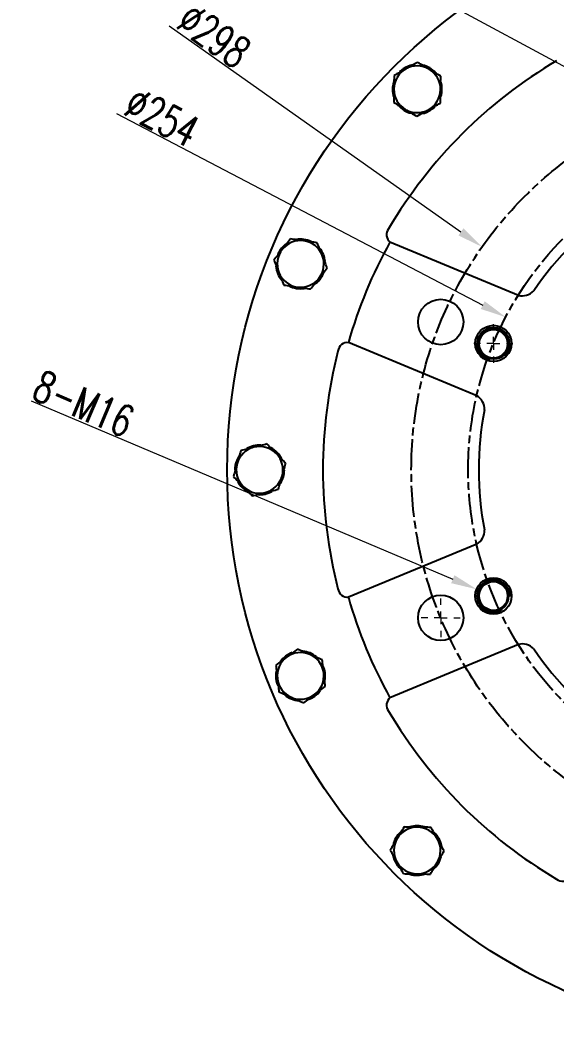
# Model space of a CAD drawing. Header units: millimetres. Extents: x 2016 to 4452, y 736 to 2459.
# Drawn here: x 3135.3 to 3342.1, y 1445 to 1838.3 of the extents above; entities that cross this region are included whole.
import ezdxf

# ---------------------------------------------------------------- set-up
doc = ezdxf.new("R2010")
doc.units = ezdxf.units.MM
doc.linetypes.add('AM_ISO08W050', pattern=[18, 12, -1.5, 3, -1.5])
for name, color, linetype, lineweight in [('10', 7, 'Continuous', 0), ('AM_5', 3, 'Continuous', 25), ('AM_7', 4, 'AM_ISO08W050', 25), ('粗实线', 7, 'Continuous', 40)]:
    doc.layers.add(name, color=color, linetype=linetype, lineweight=lineweight)
doc.styles.add('SLDTEXTSTYLE1', font='txt.shx', dxfattribs={"width": 0.7, "bigfont": 'gbcbig.shx'})
doc.dimstyles.new('SLDDIMSTYLE12$2', dxfattribs={"dimtxt": 12, "dimasz": 10, "dimexe": 0, "dimexo": 0.0625, "dimgap": 0.875, "dimtad": 1, "dimdec": 1, "dimlfac": 1.8, "dimrnd": 1e-09, "dimzin": 12, "dimdsep": 46, "dimtxsty": 'SLDTEXTSTYLE1', "dimcen": 0.09, "dimdle": 8.16, "dimclrd": 3, "dimclre": 3, "dimadec": 0, "dimazin": 3, "dimtfac": 1, "dimtdec": 1, "dimtofl": 0, "dimtmove": 0, "dimatfit": 3, "dimfxl": 0, "dimfrac": 2, "dimtolj": 1, "dimlwd": 5, "dimlwe": 5, "dimarcsym": 0})
doc.dimstyles.new('SLDDIMSTYLE12$3', dxfattribs={"dimtxt": 12, "dimasz": 10, "dimexe": 0, "dimexo": 0.0625, "dimgap": 0.875, "dimtad": 1, "dimdec": 1, "dimlfac": 1.8, "dimrnd": 1e-09, "dimzin": 12, "dimdsep": 46, "dimtxsty": 'SLDTEXTSTYLE1', "dimcen": 0.09, "dimdle": 8.16, "dimclrd": 3, "dimclre": 3, "dimadec": 0, "dimazin": 3, "dimtfac": 1, "dimtdec": 1, "dimtofl": 0, "dimtmove": 0, "dimatfit": 3, "dimfxl": 0, "dimfrac": 2, "dimtolj": 1, "dimlwd": 5, "dimlwe": 5, "dimarcsym": 0})

# ---------------------------------------------------------------- blocks, each defined once
blk = doc.blocks.new('SW_CENTERMARKSYMBOL_7')
at = {"layer": '10', "color": 0}
for p, q in [((0, 1), (0, 1.5)), ((-1, 0), (-1.5, 0)), ((0, 0), (-0.5, 0)), ((0, 0), (0, 0.5)), ((0, 0), (0, -0.5)), ((0, 0), (0.5, 0)), ((1, 0), (1.5, 0)), ((0, -1), (0, -1.5))]:
    blk.add_line(p, q, dxfattribs=at)
blk = doc.blocks.new('SW_CENTERMARKSYMBOL_8')
at = {"layer": '10', "color": 0}
for p, q in [((0, 1), (0, 1.5)), ((-1, 0), (-1.5, 0)), ((0, 0), (-0.5, 0)), ((0, 0), (0, 0.5)), ((0, 0), (0, -0.5)), ((0, 0), (0.5, 0)), ((1, 0), (1.5, 0)), ((0, -1), (0, -1.5))]:
    blk.add_line(p, q, dxfattribs=at)
blk = doc.blocks.new('*D64')
at = {"layer": 'AM_5', "color": 3, "linetype": 'Continuous', "lineweight": 5, "transparency": 16777216}
blk.add_line((3281.62, 1918.21), (3315.87, 1861.69), dxfattribs=at)
at = {"layer": 'AM_5', "color": 3, "lineweight": 5, "transparency": 16777216}
for p, q in [((3434.98, 1664.99), (3435.16, 1664.99)), ((3435.07, 1664.9), (3435.07, 1665.08))]:
    blk.add_line(p, q, dxfattribs=at)
at = {"layer": 'AM_5', "color": 3, "transparency": 16777216}
blk.add_solid([(3317.29, 1862.56), (3314.44, 1860.83), (3321.05, 1853.14)], dxfattribs=at)
at = {"layer": 'Defpoints', "color": 0, "transparency": 16777216}
for p in [(3321.05, 1853.14), (3549.08, 1476.84)]:
    blk.add_point(p, dxfattribs=at)
at = {"layer": 'AM_5', "color": 0, "transparency": 16777216, "insert": (3295.57, 1908.45), "char_height": 12, "attachment_point": 5, "rotation": 301.215, "style": 'SLDTEXTSTYLE1'}
blk.add_mtext('\\A1;∅440', dxfattribs=at)
blk = doc.blocks.new('*D65')
at = {"layer": 'AM_5', "color": 3, "linetype": 'Continuous', "lineweight": 5, "transparency": 16777216}
blk.add_line((3192.74, 1836.18), (3305.2, 1756.73), dxfattribs=at)
at = {"layer": 'AM_5', "color": 3, "lineweight": 5, "transparency": 16777216}
for p, q in [((3434.98, 1664.99), (3435.16, 1664.99)), ((3435.07, 1664.9), (3435.07, 1665.08))]:
    blk.add_line(p, q, dxfattribs=at)
at = {"layer": 'AM_5', "color": 3, "transparency": 16777216}
blk.add_solid([(3306.16, 1758.09), (3304.24, 1755.37), (3313.37, 1750.96)], dxfattribs=at)
at = {"layer": 'Defpoints', "color": 0, "transparency": 16777216}
for p in [(3313.37, 1750.96), (3556.76, 1579.02)]:
    blk.add_point(p, dxfattribs=at)
at = {"layer": 'AM_5', "color": 0, "transparency": 16777216, "insert": (3210, 1832.41), "char_height": 12, "attachment_point": 5, "rotation": 324.761, "style": 'SLDTEXTSTYLE1'}
blk.add_mtext('\\A1;∅298', dxfattribs=at)
blk = doc.blocks.new('*D66')
at = {"layer": 'AM_5', "color": 3, "linetype": 'Continuous', "lineweight": 5, "transparency": 16777216}
blk.add_line((3233.86, 1880.52), (3361.55, 1811.56), dxfattribs=at)
at = {"layer": 'AM_5', "color": 3, "lineweight": 5, "transparency": 16777216}
for p, q in [((3377.96, 1802.65), (3378.14, 1802.65)), ((3378.05, 1802.56), (3378.05, 1802.74))]:
    blk.add_line(p, q, dxfattribs=at)
at = {"layer": 'AM_5', "color": 3, "transparency": 16777216}
blk.add_solid([(3362.34, 1813.02), (3360.76, 1810.09), (3370.35, 1806.81)], dxfattribs=at)
at = {"layer": 'Defpoints', "color": 0, "transparency": 16777216}
for p in [(3370.35, 1806.81), (3385.75, 1798.49)]:
    blk.add_point(p, dxfattribs=at)
at = {"layer": 'AM_5', "color": 0, "transparency": 16777216, "insert": (3254.53, 1877.17), "char_height": 12, "attachment_point": 5, "rotation": 331.6261, "style": 'SLDTEXTSTYLE1'}
blk.add_mtext('\\A1;8-M20', dxfattribs=at)
blk = doc.blocks.new('*D83')
at = {"layer": 'AM_5', "color": 3, "linetype": 'Continuous', "lineweight": 5, "transparency": 16777216}
blk.add_line((3435.07, 1828.54), (3435.07, 1917.51), dxfattribs=at)
at = {"layer": 'AM_5', "color": 3, "lineweight": 5, "transparency": 16777216}
blk.add_line((3376.87, 1805.48), (3338.43, 1898.29), dxfattribs=at)
at = {"layer": 'AM_5', "color": 3, "linetype": 'Continuous', "lineweight": 5, "transparency": 16777216}
blk.add_arc((3435.07, 1664.99), 252.52, 92.2691, 110.2309, dxfattribs=at)
at = {"layer": 'AM_5', "color": 3, "transparency": 16777216}
for points in [[(3425.04, 1918.98), (3425.1, 1915.65), (3435.07, 1917.51)], [(3348.35, 1900.38), (3347.14, 1903.49), (3338.43, 1898.29)]]:
    blk.add_solid(points, dxfattribs=at)
at = {"layer": 'Defpoints', "color": 0, "transparency": 16777216}
for p in [(3402.11, 1915.35), (3435.07, 1828.48), (3376.9, 1805.42), (3435.07, 1661.99), (3436.21, 1662.22)]:
    blk.add_point(p, dxfattribs=at)
at = {"layer": 'AM_5', "color": 0, "transparency": 16777216, "insert": (3384.46, 1919.4), "char_height": 12, "attachment_point": 5, "rotation": 11.25, "style": 'SLDTEXTSTYLE1'}
blk.add_mtext('\\A1;22.5%%D', dxfattribs=at)
blk = doc.blocks.new('*D67')
at = {"layer": 'AM_5', "color": 3, "linetype": 'Continuous', "lineweight": 5, "transparency": 16777216}
blk.add_line((3172.34, 1802.43), (3313.63, 1728.52), dxfattribs=at)
at = {"layer": 'AM_5', "color": 3, "lineweight": 5, "transparency": 16777216}
for p, q in [((3434.98, 1664.99), (3435.16, 1664.99)), ((3435.07, 1664.9), (3435.07, 1665.08))]:
    blk.add_line(p, q, dxfattribs=at)
at = {"layer": 'AM_5', "color": 3, "transparency": 16777216}
blk.add_solid([(3314.4, 1729.99), (3312.85, 1727.04), (3322.49, 1723.88)], dxfattribs=at)
at = {"layer": 'Defpoints', "color": 0, "transparency": 16777216}
for p in [(3322.49, 1723.88), (3547.65, 1606.1)]:
    blk.add_point(p, dxfattribs=at)
at = {"layer": 'AM_5', "color": 0, "transparency": 16777216, "insert": (3189.95, 1800.97), "char_height": 12, "attachment_point": 5, "rotation": 332.3852, "style": 'SLDTEXTSTYLE1'}
blk.add_mtext('\\A1;%%C254', dxfattribs=at)
blk = doc.blocks.new('*D68')
at = {"layer": 'AM_5', "color": 3, "linetype": 'Continuous', "lineweight": 5, "transparency": 16777216}
blk.add_line((3139.42, 1691.6), (3302.07, 1622.86), dxfattribs=at)
at = {"layer": 'AM_5', "color": 3, "lineweight": 5, "transparency": 16777216}
for p, q in [((3317.64, 1616.25), (3317.82, 1616.25)), ((3317.73, 1616.16), (3317.73, 1616.34))]:
    blk.add_line(p, q, dxfattribs=at)
at = {"layer": 'AM_5', "color": 3, "transparency": 16777216}
blk.add_solid([(3302.72, 1624.4), (3301.43, 1621.33), (3311.29, 1618.97)], dxfattribs=at)
at = {"layer": 'Defpoints', "color": 0, "transparency": 16777216}
for p in [(3311.29, 1618.97), (3324.18, 1613.52)]:
    blk.add_point(p, dxfattribs=at)
at = {"layer": 'AM_5', "color": 0, "transparency": 16777216, "insert": (3159.67, 1690.51), "char_height": 12, "attachment_point": 5, "rotation": 337.0922, "style": 'SLDTEXTSTYLE1'}
blk.add_mtext('\\A1;8-M16', dxfattribs=at)
blk = doc.blocks.new('*U58')
at = {"layer": '粗实线', "linetype": 'ByBlock'}
blk.add_circle((-0.07, 0), 5.7, dxfattribs=at)
at = {"layer": '粗实线', "color": 3, "linetype": 'ByBlock'}
blk.add_arc((-0.07, 0), 6.09, 222.8944, 167.5618, dxfattribs=at)
blk = doc.blocks.new('*U60')
at = {"layer": '粗实线', "color": 0, "linetype": 'ByBlock', "lineweight": -2, "transparency": 16777216}
for p, rotation in [((18900.81, 8919.97), 45), ((18832.03, 8851.26), 90.00000000000001), ((19066.74, 8851.14), 315), ((18831.98, 8754.04), 135), ((19066.69, 8753.92), 270), ((18997.91, 8685.21), 225), ((18900.69, 8685.26), 180)]:
    blk.add_blockref('*U58', p, dxfattribs=dict(at, rotation=rotation))
blk.add_blockref('*U58', (18998.03, 8919.92), dxfattribs=at)

msp = doc.modelspace()

# ---------------------------------------------------------------- linework, layer by layer
at = {"color": 7, "linetype": 'Continuous', "lineweight": 25}
for p, q in [((3283.348, 1819.234), (3282.971, 1819.611)), ((3327.36, 1732.282), (3277.829, 1752.798)), ((3235.87, 1749.432), (3235.378, 1749.636)), ((3311.323, 1693.566), (3261.793, 1714.082)), ((3218.718, 1666.775), (3218.185, 1666.775)), ((3311.323, 1636.412), (3261.793, 1615.896)), ((3327.36, 1597.697), (3277.829, 1577.18)), ((3234.503, 1583.847), (3234.011, 1583.642)), ((3280.822, 1513.271), (3280.445, 1512.894))]:
    msp.add_line(p, q, dxfattribs=at)
for centre, radius in [((3435.067, 1664.989), 220), ((3297.409, 1722.009), 8.75), ((3317.734, 1713.731), 7), ((3317.734, 1616.388), 7), ((3297.409, 1607.969), 8.75)]:
    msp.add_circle(centre, radius, dxfattribs=at)
for centre, radius, start, end in [((3435.067, 1664.989), 183.094, 120.51289, 149.48711), ((3288.342, 1811.714), 9.55, 100.4811, 124.22088), ((3288.342, 1811.714), 9.55, 42.15425, 77.14171), ((3288.342, 1811.714), 9, 119.15979, 179.15979), ((3288.342, 1811.714), 9.55, 124.22088, 135.02267), ((3288.342, 1811.714), 9, 59.15979, 119.15979), ((3288.342, 1811.714), 9, 359.15979, 59.15979), ((3288.342, 1811.714), 9.55, 162.66492, 198.66529), ((3288.342, 1811.714), 9.55, 342.8213, 17.31506), ((3288.342, 1811.714), 9, 179.15979, 239.15979), ((3288.342, 1811.714), 9, 299.15979, 359.15979), ((3288.342, 1811.714), 9.55, 219.93683, 255.51721), ((3288.342, 1811.714), 9, 239.15979, 299.15979), ((3288.342, 1811.714), 9.55, 282.62483, 315.8491), ((3435.067, 1664.989), 122.997, 124.14444, 145.85556), ((3280.179, 1755.657), 3.66, 141.16978, 232.85312), ((3243.362, 1744.396), 9.55, 122.9811, 146.72088), ((3243.362, 1744.396), 9, 81.65979, 141.65979), ((3243.362, 1744.396), 9.55, 64.65425, 99.64171), ((3243.362, 1744.396), 9, 21.65979, 81.65979), ((3243.362, 1744.396), 9.55, 5.3213, 39.81506), ((3435.067, 1664.989), 180.094, 150.8189, 164.1811), ((3243.362, 1744.396), 9, 141.65979, 201.65979), ((3243.362, 1744.396), 9.55, 146.72088, 157.52267), ((3243.362, 1744.396), 9, 321.65979, 21.65979), ((3243.362, 1744.396), 9.55, 185.16492, 221.16529), ((3243.362, 1744.396), 9, 201.65979, 261.65979), ((3243.362, 1744.396), 9, 261.65979, 321.65979), ((3243.362, 1744.396), 9.55, 304.21169, 338.3491), ((3243.362, 1744.396), 9.55, 242.43683, 278.01721), ((3328.859, 1738.091), 6, 255.52982, 317.334), ((3435.067, 1664.989), 183.094, 165.51289, 194.48711), ((3261.433, 1710.399), 3.66, 82.1469, 173.83022), ((3308.276, 1688.398), 6, 357.66602, 59.47019), ((3435.067, 1664.989), 122.997, 169.14444, 190.85556), ((3227.567, 1664.989), 9, 104.15979, 164.15979), ((3227.567, 1664.989), 9.55, 87.15425, 122.14171), ((3227.567, 1664.989), 9, 44.15979, 104.15979), ((3227.567, 1664.989), 9.55, 27.8213, 62.31506), ((3227.567, 1664.989), 9.55, 145.4811, 169.22088), ((3227.567, 1664.989), 9, 344.15979, 44.15979), ((3227.567, 1664.989), 9.55, 169.22088, 180.02267), ((3227.567, 1664.989), 9, 164.15979, 224.15979), ((3227.567, 1664.989), 9.55, 327.62483, 0.04573), ((3227.567, 1664.989), 9.55, 207.66492, 243.66529), ((3227.567, 1664.989), 9, 284.15979, 344.15979), ((3227.567, 1664.989), 9, 224.15979, 284.15979), ((3227.567, 1664.989), 9.55, 264.93683, 300.51721), ((3308.276, 1641.58), 6, 300.52982, 2.334), ((3261.433, 1619.579), 3.66, 186.16978, 277.85312), ((3435.067, 1664.989), 180.094, 195.8189, 209.1811), ((3328.859, 1591.887), 6, 42.66602, 104.47019), ((3243.362, 1585.582), 9.55, 109.65425, 144.64171), ((3243.362, 1585.582), 9, 66.65979, 126.65979), ((3243.362, 1585.582), 9.55, 50.3213, 84.81506), ((3243.362, 1585.582), 9, 6.65979, 66.65979), ((3435.067, 1664.989), 122.997, 214.14444, 235.85556), ((3243.362, 1585.582), 9, 126.65979, 186.65979), ((3243.362, 1585.582), 9.55, 350.12483, 23.3491), ((3243.362, 1585.582), 9.55, 167.9811, 191.72088), ((3243.362, 1585.582), 9, 306.65979, 6.65979), ((3243.362, 1585.582), 9.55, 191.72088, 202.52267), ((3243.362, 1585.582), 9, 186.65979, 246.65979), ((3243.362, 1585.582), 9.55, 230.16492, 266.16529), ((3243.362, 1585.582), 9, 246.65979, 306.65979), ((3243.362, 1585.582), 9.55, 287.43683, 323.01721), ((3280.179, 1574.321), 3.66, 127.1469, 218.83022), ((3435.067, 1664.989), 183.094, 210.51289, 239.48711), ((3288.342, 1518.265), 9, 89.15979, 149.15979), ((3288.342, 1518.265), 9.55, 72.8213, 107.31506), ((3288.342, 1518.265), 9, 29.15979, 89.15979), ((3288.342, 1518.265), 9.55, 132.15425, 167.14171), ((3288.342, 1518.265), 9, 149.15979, 209.15979), ((3288.342, 1518.265), 9.55, 11.71169, 45.8491), ((3288.342, 1518.265), 9, 329.15979, 29.15979), ((3288.342, 1518.265), 9.55, 190.4811, 214.22088), ((3288.342, 1518.265), 9.55, 309.93683, 345.51721), ((3288.342, 1518.265), 9.55, 214.22088, 225.02267), ((3288.342, 1518.265), 9, 209.15979, 269.15979), ((3288.342, 1518.265), 9, 269.15979, 329.15979), ((3288.342, 1518.265), 9.55, 252.66492, 288.66529), ((3344.398, 1510.102), 3.66, 231.16978, 322.8531)]:
    msp.add_arc(centre, radius, start, end, dxfattribs=at)
for points in [[(3288.494, 1822.105), (3287.744, 1821.686), (3286.992, 1821.267), (3285.48, 1820.423), (3284.72, 1819.999), (3283.957, 1819.573)], [(3292.956, 1819.441), (3292.205, 1819.889), (3291.458, 1820.335), (3289.972, 1821.223), (3289.232, 1821.665), (3288.494, 1822.105)], [(3279.419, 1817.041), (3279.406, 1816.182), (3279.394, 1815.321), (3279.368, 1813.59), (3279.356, 1812.72), (3279.343, 1811.846)], [(3283.957, 1819.573), (3283.193, 1819.147), (3282.434, 1818.724), (3280.922, 1817.88), (3280.169, 1817.46), (3279.419, 1817.041)], [(3297.417, 1816.777), (3296.68, 1817.218), (3295.94, 1817.66), (3294.453, 1818.547), (3293.706, 1818.993), (3292.956, 1819.441)], [(3297.341, 1811.582), (3297.354, 1812.456), (3297.367, 1813.326), (3297.392, 1815.057), (3297.405, 1815.919), (3297.417, 1816.777)], [(3279.343, 1811.846), (3279.33, 1810.972), (3279.317, 1810.102), (3279.292, 1808.371), (3279.279, 1807.509), (3279.267, 1806.65)], [(3297.265, 1806.386), (3297.277, 1807.245), (3297.29, 1808.107), (3297.315, 1809.838), (3297.328, 1810.708), (3297.341, 1811.582)], [(3279.267, 1806.65), (3280.004, 1806.21), (3280.744, 1805.768), (3282.231, 1804.88), (3282.977, 1804.435), (3283.728, 1803.986)], [(3292.727, 1803.854), (3293.491, 1804.28), (3294.25, 1804.704), (3295.762, 1805.548), (3296.515, 1805.968), (3297.265, 1806.386)], [(3283.728, 1803.986), (3284.479, 1803.538), (3285.225, 1803.092), (3286.712, 1802.205), (3287.452, 1801.763), (3288.19, 1801.323)], [(3288.19, 1801.323), (3288.94, 1801.741), (3289.692, 1802.161), (3291.204, 1803.005), (3291.964, 1803.428), (3292.727, 1803.854)], [(3239.526, 1754.055), (3238.993, 1753.381), (3238.458, 1752.705), (3237.384, 1751.347), (3236.845, 1750.665), (3236.302, 1749.979)], [(3244.667, 1753.301), (3243.802, 1753.428), (3242.942, 1753.554), (3241.228, 1753.805), (3240.376, 1753.93), (3239.526, 1754.055)], [(3249.808, 1752.547), (3248.958, 1752.672), (3248.106, 1752.797), (3246.392, 1753.048), (3245.532, 1753.174), (3244.667, 1753.301)], [(3251.726, 1747.718), (3251.403, 1748.53), (3251.082, 1749.339), (3250.443, 1750.948), (3250.125, 1751.749), (3249.808, 1752.547)], [(3236.302, 1749.979), (3235.76, 1749.293), (3235.221, 1748.611), (3234.147, 1747.253), (3233.612, 1746.577), (3233.079, 1745.903)], [(3253.644, 1742.889), (3253.327, 1743.687), (3253.009, 1744.488), (3252.37, 1746.097), (3252.049, 1746.905), (3251.726, 1747.718)], [(3233.079, 1745.903), (3233.396, 1745.105), (3233.714, 1744.304), (3234.353, 1742.695), (3234.674, 1741.887), (3234.997, 1741.074)], [(3250.421, 1738.813), (3250.963, 1739.499), (3251.502, 1740.181), (3252.576, 1741.539), (3253.111, 1742.215), (3253.644, 1742.889)], [(3234.997, 1741.074), (3235.32, 1740.262), (3235.641, 1739.453), (3236.28, 1737.844), (3236.598, 1737.043), (3236.915, 1736.245)], [(3247.197, 1734.737), (3247.73, 1735.411), (3248.265, 1736.087), (3249.339, 1737.445), (3249.878, 1738.127), (3250.421, 1738.813)], [(3236.915, 1736.245), (3237.765, 1736.12), (3238.618, 1735.995), (3240.331, 1735.744), (3241.191, 1735.618), (3242.056, 1735.491)], [(3242.056, 1735.491), (3242.921, 1735.364), (3243.782, 1735.238), (3245.495, 1734.987), (3246.347, 1734.862), (3247.197, 1734.737)], [(3220.327, 1672.445), (3220.092, 1671.618), (3219.857, 1670.789), (3219.384, 1669.123), (3219.147, 1668.287), (3218.908, 1667.446)], [(3225.365, 1673.716), (3224.517, 1673.502), (3223.674, 1673.289), (3221.995, 1672.866), (3221.16, 1672.655), (3220.327, 1672.445)], [(3230.403, 1674.987), (3229.57, 1674.777), (3228.735, 1674.566), (3227.056, 1674.142), (3226.213, 1673.93), (3225.365, 1673.716)], [(3234.023, 1671.259), (3233.414, 1671.886), (3232.808, 1672.51), (3231.602, 1673.752), (3231.002, 1674.371), (3230.403, 1674.987)], [(3237.643, 1667.531), (3237.045, 1668.148), (3236.444, 1668.766), (3235.238, 1670.008), (3234.632, 1670.632), (3234.023, 1671.259)], [(3236.225, 1662.533), (3236.463, 1663.374), (3236.701, 1664.21), (3237.173, 1665.876), (3237.409, 1666.705), (3237.643, 1667.531)], [(3218.908, 1667.446), (3218.67, 1666.605), (3218.432, 1665.768), (3217.96, 1664.102), (3217.724, 1663.273), (3217.49, 1662.447)], [(3217.49, 1662.447), (3218.088, 1661.831), (3218.689, 1661.212), (3219.895, 1659.97), (3220.501, 1659.346), (3221.11, 1658.719)], [(3234.806, 1657.534), (3235.041, 1658.36), (3235.276, 1659.189), (3235.749, 1660.855), (3235.986, 1661.692), (3236.225, 1662.533)], [(3221.11, 1658.719), (3221.719, 1658.092), (3222.325, 1657.468), (3223.531, 1656.226), (3224.131, 1655.608), (3224.73, 1654.992)], [(3224.73, 1654.992), (3225.563, 1655.202), (3226.398, 1655.412), (3228.077, 1655.836), (3228.92, 1656.049), (3229.768, 1656.263)], [(3229.768, 1656.263), (3230.616, 1656.476), (3231.459, 1656.689), (3233.138, 1657.113), (3233.974, 1657.324), (3234.806, 1657.534)], [(3242.156, 1595.905), (3241.467, 1595.392), (3240.776, 1594.877), (3239.387, 1593.843), (3238.689, 1593.324), (3237.988, 1592.802)], [(3246.927, 1593.846), (3246.125, 1594.192), (3245.326, 1594.537), (3243.736, 1595.223), (3242.945, 1595.564), (3242.156, 1595.905)], [(3251.698, 1591.787), (3250.909, 1592.128), (3250.118, 1592.469), (3248.528, 1593.155), (3247.73, 1593.5), (3246.927, 1593.846)], [(3237.988, 1592.802), (3237.287, 1592.28), (3236.589, 1591.761), (3235.2, 1590.727), (3234.509, 1590.213), (3233.82, 1589.7)], [(3233.82, 1589.7), (3233.919, 1588.846), (3234.019, 1587.99), (3234.22, 1586.271), (3234.321, 1585.407), (3234.422, 1584.539)], [(3252.301, 1586.626), (3252.199, 1587.495), (3252.099, 1588.358), (3251.898, 1590.078), (3251.798, 1590.934), (3251.698, 1591.787)], [(3252.903, 1581.465), (3252.804, 1582.318), (3252.704, 1583.174), (3252.503, 1584.894), (3252.402, 1585.758), (3252.301, 1586.626)], [(3234.422, 1584.539), (3234.524, 1583.67), (3234.625, 1582.806), (3234.825, 1581.087), (3234.925, 1580.231), (3235.025, 1579.378)], [(3248.735, 1578.363), (3249.436, 1578.885), (3250.134, 1579.404), (3251.523, 1580.438), (3252.214, 1580.952), (3252.903, 1581.465)], [(3235.025, 1579.378), (3235.814, 1579.037), (3236.605, 1578.696), (3238.195, 1578.01), (3238.993, 1577.665), (3239.796, 1577.319)], [(3239.796, 1577.319), (3240.599, 1576.972), (3241.397, 1576.628), (3242.987, 1575.942), (3243.778, 1575.601), (3244.567, 1575.26)], [(3244.567, 1575.26), (3245.256, 1575.773), (3245.947, 1576.288), (3247.336, 1577.321), (3248.034, 1577.841), (3248.735, 1578.363)], [(3283.278, 1527.34), (3282.838, 1526.602), (3282.396, 1525.862), (3281.509, 1524.376), (3281.063, 1523.629), (3280.614, 1522.878)], [(3288.474, 1527.264), (3287.6, 1527.276), (3286.73, 1527.289), (3284.999, 1527.315), (3284.137, 1527.327), (3283.278, 1527.34)], [(3293.669, 1527.187), (3292.811, 1527.2), (3291.949, 1527.213), (3290.218, 1527.238), (3289.348, 1527.251), (3288.474, 1527.264)], [(3296.201, 1522.65), (3295.775, 1523.413), (3295.352, 1524.173), (3294.508, 1525.685), (3294.088, 1526.437), (3293.669, 1527.187)], [(3280.614, 1522.878), (3280.166, 1522.128), (3279.72, 1521.381), (3278.833, 1519.894), (3278.391, 1519.154), (3277.951, 1518.417)], [(3298.733, 1518.112), (3298.315, 1518.862), (3297.895, 1519.615), (3297.051, 1521.127), (3296.627, 1521.886), (3296.201, 1522.65)], [(3277.951, 1518.417), (3278.369, 1517.667), (3278.789, 1516.914), (3279.633, 1515.402), (3280.057, 1514.643), (3280.483, 1513.879)], [(3296.069, 1513.651), (3296.517, 1514.401), (3296.963, 1515.148), (3297.851, 1516.635), (3298.293, 1517.375), (3298.733, 1518.112)], [(3280.483, 1513.879), (3280.909, 1513.116), (3281.332, 1512.356), (3282.176, 1510.844), (3282.596, 1510.092), (3283.014, 1509.342)], [(3293.406, 1509.189), (3293.846, 1509.927), (3294.288, 1510.667), (3295.175, 1512.153), (3295.621, 1512.9), (3296.069, 1513.651)], [(3283.014, 1509.342), (3283.873, 1509.329), (3284.735, 1509.316), (3286.466, 1509.291), (3287.336, 1509.278), (3288.21, 1509.265)], [(3288.21, 1509.265), (3289.084, 1509.253), (3289.954, 1509.24), (3291.685, 1509.215), (3292.547, 1509.202), (3293.406, 1509.189)]]:
    msp.add_open_spline(points, degree=3, knots=[0, 0, 0, 0, 0.5, 0.5, 1, 1, 1, 1], dxfattribs=at)
at = {"layer": 'AM_7'}
for radius in [149, 127.054]:
    msp.add_circle((3435.067, 1664.989), radius, dxfattribs=at)

# ---------------------------------------------------------------- block references
at = {"layer": '10', "xscale": 5, "yscale": 5, "zscale": 5}
for name, p in [('SW_CENTERMARKSYMBOL_8', (3317.734, 1713.731)), ('SW_CENTERMARKSYMBOL_7', (3297.409, 1607.969))]:
    msp.add_blockref(name, p, dxfattribs=at)
at = {"layer": '粗实线', "linetype": 'ByBlock'}
msp.add_blockref('*U60', (-15514.293, -7137.601), dxfattribs=at)

# ---------------------------------------------------------------- dimensions: what is measured, and where the dimension line sits
at = {"layer": 'AM_5'}
for p1, p2, picture, middle in [((3549.082, 1476.839), (3321.051, 1853.139), '*D64', (3289.693, 1904.887)), ((3556.763, 1579.018), (3313.37, 1750.96), '*D65', (3206.029, 1826.791))]:
    dim = msp.add_diameter_dim_2p(p1=p1, p2=p2, dimstyle='SLDDIMSTYLE12$3', override={"dimlfac": 1}, dxfattribs=at)
    dim.commit()
    dim.dimension.update_dxf_attribs({"geometry": picture, "text_midpoint": middle, "dimtype": 163})
dim = msp.add_angular_dim_2l(base=(3402.106, 1915.352), line1=((3435.067, 1661.989), (3435.067, 1828.482)), line2=((3436.215, 1662.218), (3376.899, 1805.419)), text='22.5%%D', dimstyle='SLDDIMSTYLE12$2', override={"dimlfac": 1, "dimpost": ''}, dxfattribs=at)
dim.commit()
dim.dimension.update_dxf_attribs({"geometry": '*D83', "text_midpoint": (3384.46, 1919.403)})
for p1, p2, text, override, picture, middle in [((3385.746, 1798.489), (3370.348, 1806.805), '8-M20', {"dimlfac": 1}, '*D66', (3251.263, 1871.124)), ((3547.647, 1606.096), (3322.486, 1723.882), '%%C254', {"dimlfac": 1}, '*D67', (3186.76, 1794.883)), ((3324.182, 1613.523), (3311.286, 1618.972), '8-M16', {"dimlfac": 1, "dimpost": ''}, '*D68', (3156.99, 1684.174))]:
    dim = msp.add_diameter_dim_2p(p1=p1, p2=p2, text=text, dimstyle='SLDDIMSTYLE12$3', override=override, dxfattribs=at)
    dim.commit()
    dim.dimension.update_dxf_attribs({"geometry": picture, "text_midpoint": middle, "dimtype": 163})

doc.saveas('drawing.dxf')
